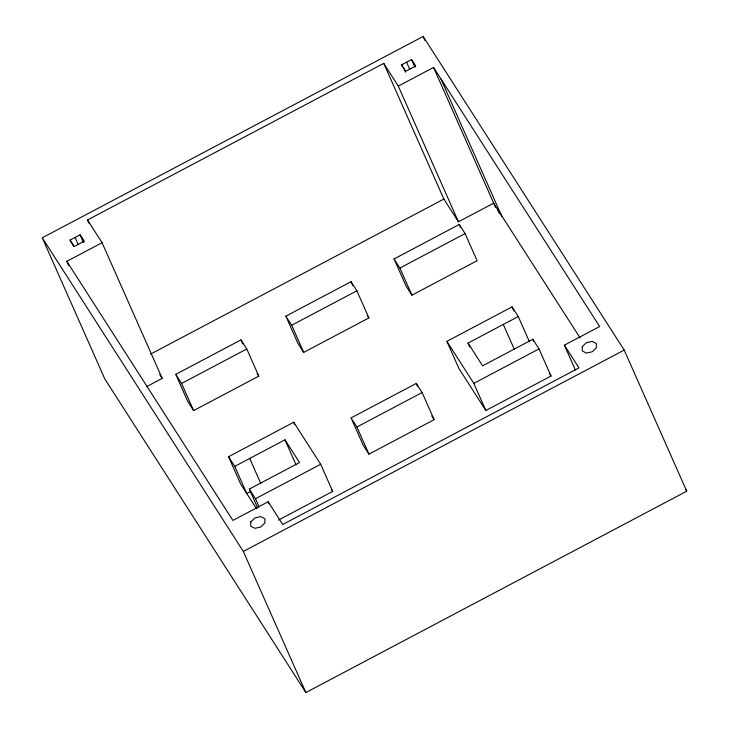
<?xml version="1.0" encoding="UTF-8"?>
<svg xmlns="http://www.w3.org/2000/svg" width="729" height="729" viewBox="0 0 729 729"><rect width="100%" height="100%" fill="white"/><g stroke="black" fill="none" stroke-linecap="round" stroke-linejoin="round"><path stroke-width="1.09" d="M42.264 237.8L423.139 36.45L624.197 350.075L686.736 491.2L305.861 692.55L104.803 378.925L42.264 237.8L243.322 551.425L305.861 692.55M88.874 223.083L87.498 219.976L383.736 63.368L398.307 86.095L458.441 221.789L493.633 203.181L580.111 337.937M70.102 240.078L80.081 234.811L84.2 241.235L74.221 246.511L70.102 240.078L71.478 243.185M401.606 64.835L411.584 59.559L415.703 65.984L405.725 71.26L401.606 64.835L402.526 66.904M68.635 265.484L66.804 261.346L102.069 242.702L162.203 378.397L146.529 386.68M398.307 86.095L433.573 67.451L599.657 326.528L564.392 345.172L575.409 370.031M150.648 354.075L443.87 199.063L458.441 221.789M175.753 374.36L240.944 339.896L246.776 348.991L258.804 376.128L193.613 410.591L187.781 401.497L175.753 374.36L181.585 383.454L193.613 410.591M285.859 316.158L351.05 281.695L356.873 290.78L368.901 317.926L303.711 352.38L297.888 343.295L285.859 316.158L291.682 325.243L303.711 352.38M394.061 258.95L459.252 224.486L465.084 233.581L477.103 260.718L411.912 295.181L406.089 286.096L394.061 258.95L399.893 268.044L411.912 295.181M181.585 383.454L246.776 348.991M291.682 325.243L356.873 290.78M399.893 268.044L465.084 233.581M256.471 508.651L240.579 483.865L228.551 456.719L293.741 422.255L320.678 464.273L332.706 491.41L278.542 520.041M518.255 316.532L468.027 343.086L482.598 365.812L532.826 339.258L539.004 348.899L551.033 376.036L485.842 410.5L458.915 368.491L446.886 341.354L512.077 306.891L518.255 316.532L529.391 341.655M228.551 456.719L234.738 466.369L284.966 439.815L299.537 462.541L249.309 489.095L257.765 508.186M351.086 417.908L416.277 383.445L422.109 392.539L434.138 419.676L368.947 454.14L363.115 445.045L351.086 417.908L356.918 427.003L368.947 454.14M356.918 427.003L422.109 392.539M250.749 491.392L246.767 493.506L234.738 466.369M249.309 489.095L255.487 498.736L320.678 464.273M446.886 341.354L473.814 383.363L539.004 348.899M564.392 345.172L578.963 367.899L282.724 524.506L268.154 501.78L232.888 520.424L66.804 261.346M243.322 551.425L624.197 350.075M685.506 489.287L686.736 491.2M549.347 373.403L551.033 376.036M367.152 315.192L368.901 317.926M431.805 416.04L434.138 419.676M257.055 373.403L258.804 376.128M331.476 489.496L332.706 491.41M87.498 219.976L102.069 242.702M159.769 374.606L162.203 378.397M495.702 207.674L433.573 67.451M423.139 36.45L424.98 40.596M440.917 78.905L501.853 216.413M497.306 208.913L499.31 213.433M413.644 62.776L415.475 66.913M411.584 59.559L414.792 66.813M532.826 339.258L533.719 341.263M406.591 62.193L409.807 69.446M512.077 306.891L513.854 310.909M403.666 68.043L405.506 72.189M459.252 224.486L460.591 227.503M503.292 324.441L514.428 349.565M383.736 63.368L443.87 199.063M468.027 343.086L469.813 347.104M473.814 383.363L485.842 410.5M416.277 383.445L417.617 386.461M351.05 281.695L352.827 285.713M293.741 422.255L294.634 424.269M240.944 339.896L242.73 343.915M284.966 439.815L296.102 464.938M249.701 458.459L260.836 483.582M268.154 501.78L269.074 503.848M255.487 498.736L259.05 506.773M82.14 238.018L83.972 242.165M80.081 234.811L83.288 242.055M75.087 237.444L78.304 244.698M72.162 243.295L73.538 246.402M250.758 521.891L250.758 526.192L254.877 528.315L260.718 527.012L264.855 523.039L264.864 518.738L260.736 516.615L254.895 517.918L250.758 521.891M582.261 346.639L582.261 350.941L586.389 353.064L592.221 351.761L596.358 347.797L596.368 343.487L592.24 341.363L586.398 342.666L582.261 346.639"/></g></svg>
